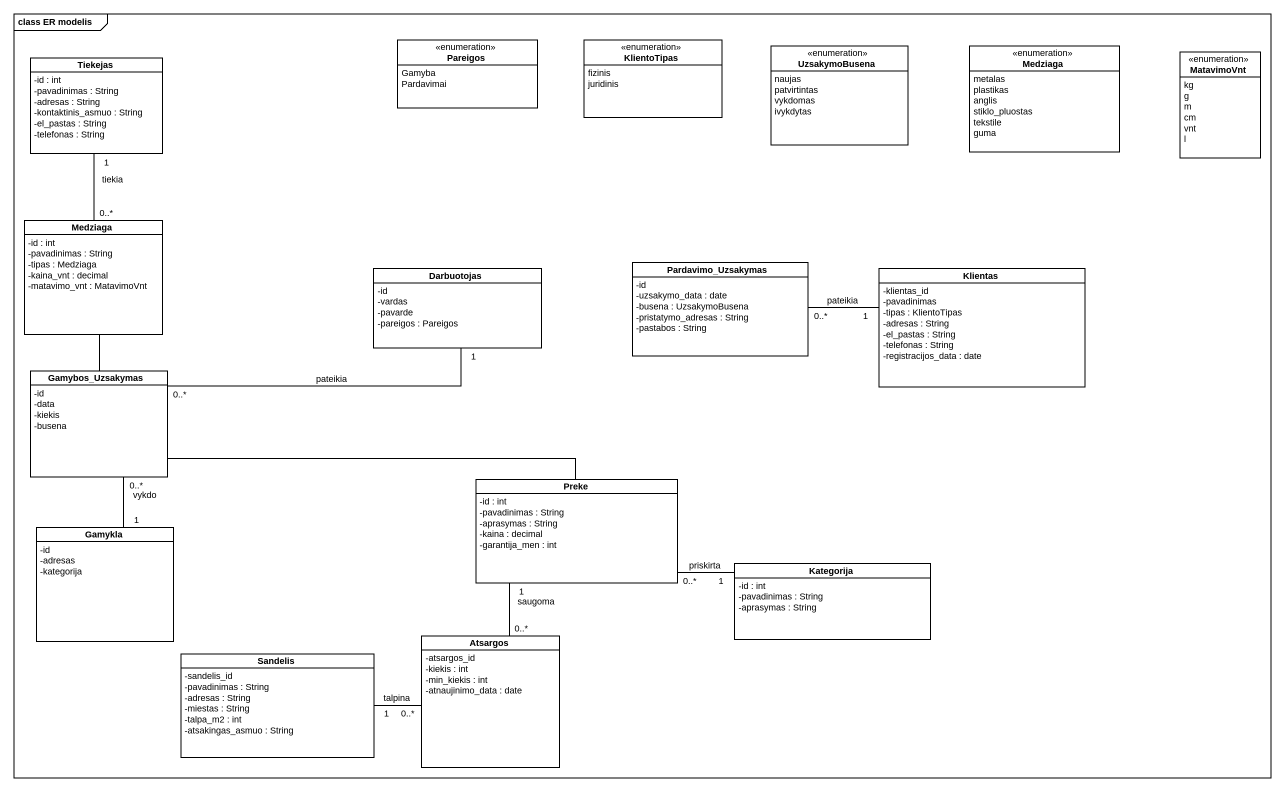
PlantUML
@startuml
mainframe class ER modelis
hide circle
hide empty members
skinparam classAttributeIconSize 0
class Tiekejas {
  -id : int
  -pavadinimas : String
  -adresas : String
  -kontaktinis_asmuo : String
  -el_pastas : String
  -telefonas : String
}
enum Pareigos {
  Gamyba
  Pardavimai
}
enum KlientoTipas {
  fizinis
  juridinis
}
enum UzsakymoBusena {
  naujas
  patvirtintas
  vykdomas
  ivykdytas
}
enum Medziaga {
  metalas
  plastikas
  anglis
  stiklo_pluostas
  tekstile
  guma
}
enum MatavimoVnt {
  kg
  g
  m
  cm
  vnt
  l
}
class "Medziaga" as Medziaga_2 {
  -id : int
  -pavadinimas : String
  -tipas : Medziaga
  -kaina_vnt : decimal
  -matavimo_vnt : MatavimoVnt
}
class Darbuotojas {
  -id
  -vardas
  -pavarde
  -pareigos : Pareigos
}
class Pardavimo_Uzsakymas {
  -id
  -uzsakymo_data : date
  -busena : UzsakymoBusena
  -pristatymo_adresas : String
  -pastabos : String
}
class Klientas {
  -klientas_id
  -pavadinimas
  -tipas : KlientoTipas
  -adresas : String
  -el_pastas : String
  -telefonas : String
  -registracijos_data : date
}
class Gamybos_Uzsakymas {
  -id
  -data
  -kiekis
  -busena
}
class Preke {
  -id : int
  -pavadinimas : String
  -aprasymas : String
  -kaina : decimal
  -garantija_men : int
}
class Gamykla {
  -id
  -adresas
  -kategorija
}
class Kategorija {
  -id : int
  -pavadinimas : String
  -aprasymas : String
}
class Sandelis {
  -sandelis_id
  -pavadinimas : String
  -adresas : String
  -miestas : String
  -talpa_m2 : int
  -atsakingas_asmuo : String
}
class Atsargos {
  -atsargos_id
  -kiekis : int
  -min_kiekis : int
  -atnaujinimo_data : date
}
Tiekejas "1" -- "0..*" Medziaga_2 : tiekia
Darbuotojas "1" -left- "0..*" Gamybos_Uzsakymas : pateikia
Klientas "1" -left- "0..*" Pardavimo_Uzsakymas : pateikia
Gamybos_Uzsakymas -up- Medziaga_2
Gamybos_Uzsakymas -right- Preke
Preke "1" -- "0..*" Atsargos : saugoma
Gamykla "1" -up- "0..*" Gamybos_Uzsakymas : vykdo
Kategorija "1" -left- "0..*" Preke : priskirta
Sandelis "1" -right- "0..*" Atsargos : talpina
@enduml
